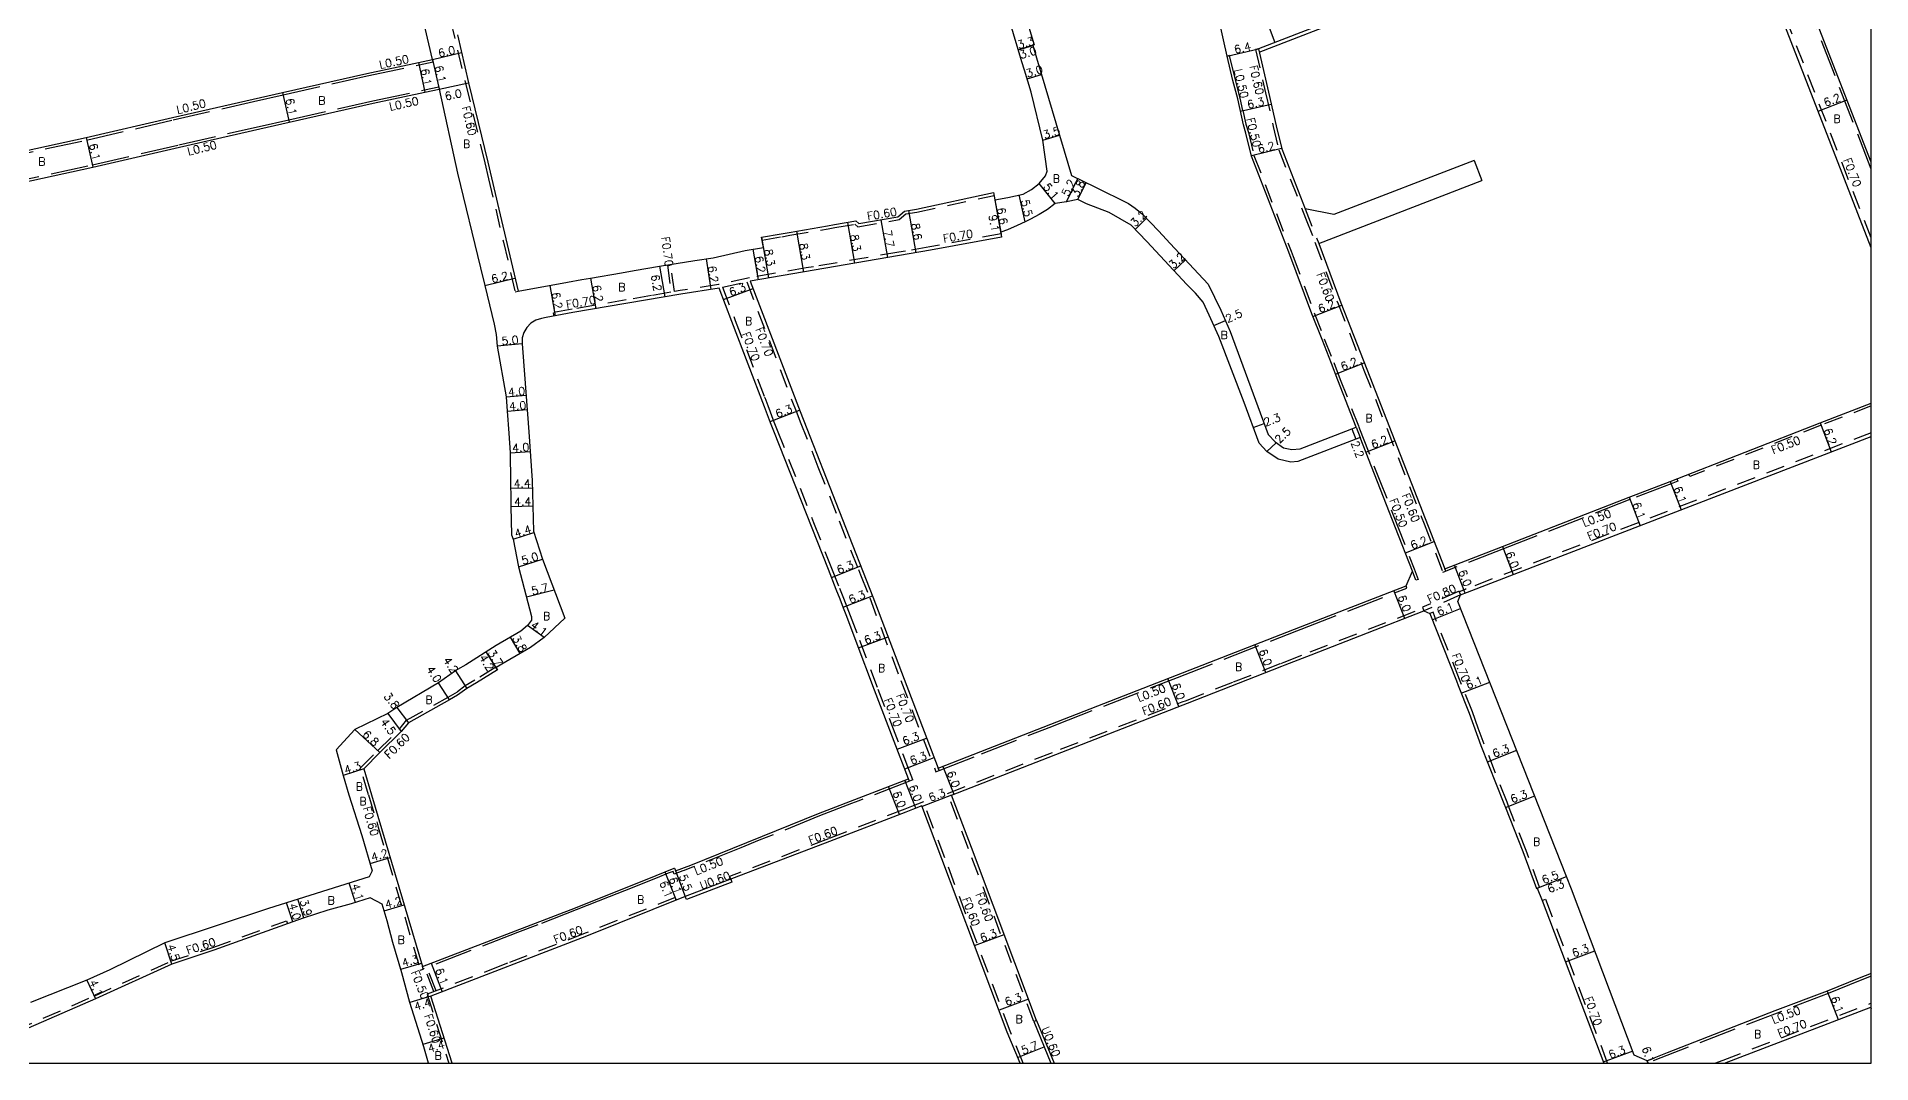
# Model space of a CAD drawing. Header units: metres. Extents: x -4000 to -3199, y -108600 to -108000.
# Drawn here: x -3566.9 to -3200, y -108600 to -108394.6 of the extents above; entities that cross this region are included whole.
import ezdxf

# ---------------------------------------------------------------- set-up
doc = ezdxf.new("R2010")
doc.units = ezdxf.units.M
doc.header["$LTSCALE"] = 2.5
doc.linetypes.add('22320', pattern=[2.5, 1.5, -1])
doc.linetypes.add('22330', pattern=[4, 3, -1])
for name, color, linetype in [('2101000', 175, 'Continuous'), ('2102000', 4, 'Continuous'), ('2102001', 191, 'Continuous'), ('2231000', 4, 'Continuous'), ('2232000', 120, '22320'), ('2233000', 120, '22330'), ('9201100', 215, 'Continuous'), ('9201500', 222, 'Continuous'), ('9202100', 82, 'Continuous'), ('9203500', 155, 'Continuous'), ('999', 7, 'Continuous')]:
    doc.layers.add(name, color=color, linetype=linetype)
doc.styles.add('Dm_Anotation', font='txt.shx', dxfattribs={"bigfont": 'pscdm.shx'})

msp = doc.modelspace()

# ---------------------------------------------------------------- linework, layer by layer
at = {"layer": '2101000'}
for points in [[(-3575.08, -108418.68), (-3557.02, -108414.79), (-3539.73, -108410.78), (-3523.64, -108407.1), (-3517.72, -108405.76), (-3500.89, -108401.97), (-3490.53, -108399.76), (-3487.75, -108399.17), (-3492.15, -108380.32), (-3493.48, -108374.46), (-3496.46, -108361.24), (-3496.51, -108361), (-3500.6, -108343.47), (-3502.76, -108334.34), (-3506.39, -108318.17), (-3508.55, -108308.52), (-3509.53, -108308.75), (-3522.63, -108311.83), (-3545.58, -108317.22), (-3564.93, -108321.79), (-3574.18, -108323.98)], [(-3200, -108419.71), (-3223.61, -108358.99), (-3200, -108349.81)], [(-3200, -108436.82), (-3229.38, -108361.24), (-3252.1, -108370.35), (-3271.42, -108378.05), (-3276.32, -108379.87), (-3276.56, -108379.21), (-3280.54, -108380.75), (-3322.58, -108397.03), (-3320.56, -108405.68), (-3319.04, -108412.44), (-3317.92, -108417.05), (-3313.23, -108429.05)], [(-3482.74, -108394.24), (-3480.52, -108403.84), (-3476.7, -108419.7), (-3474.49, -108429.14), (-3470.64, -108445.51), (-3460.76, -108443.71), (-3457.86, -108443.21), (-3456.12, -108442.92), (-3449.92, -108441.85), (-3447.39, -108441.41), (-3442.36, -108440.55), (-3435.3, -108439.4), (-3431.58, -108438.82), (-3425.24, -108437.4), (-3421.57, -108436.77), (-3421.95, -108434.71), (-3417.99, -108434.03), (-3416.39, -108433.76), (-3408.72, -108432.44), (-3407.37, -108432.21), (-3403.09, -108431.48), (-3402.48, -108431.98), (-3394.68, -108430.65), (-3393.38, -108429.51), (-3390.98, -108429.1), (-3375.56, -108425.78), (-3375.29, -108427.26), (-3372.71, -108426.79), (-3369.63, -108426.1), (-3367.94, -108425.21), (-3366.43, -108423.99), (-3365.12, -108422.44), (-3364.79, -108421.5), (-3365.7, -108415.32), (-3368.03, -108405.74), (-3369.36, -108401.28), (-3369.86, -108399.61), (-3373.94, -108385.92)], [(-3369.67, -108388.71), (-3367.41, -108396.27), (-3367.7, -108396.36), (-3359.95, -108422.39), (-3359.95, -108422.39), (-3355.29, -108424.64), (-3348.55, -108428), (-3347.19, -108428.89), (-3345.73, -108430.11), (-3342.58, -108433.42), (-3341.75, -108434.31), (-3340.19, -108435.98), (-3334.55, -108442.04), (-3332.63, -108444.09), (-3330.1, -108449.29), (-3328.2, -108453.62), (-3320.63, -108474.2), (-3319.22, -108475.67), (-3317.57, -108476.84), (-3315.91, -108477.21), (-3314.2, -108477.08), (-3303.01, -108472.74), (-3306.68, -108463.35), (-3307.98, -108460), (-3309.85, -108455.21), (-3311.86, -108450.06), (-3316.5, -108437.71), (-3323.95, -108418.51), (-3325.06, -108413.91), (-3325.54, -108412.24), (-3326.71, -108407.06), (-3327.66, -108403.4), (-3328.81, -108398.49), (-3330.4, -108391.34)], [(-3637.96, -108440.12), (-3631.02, -108438.39), (-3610.51, -108433.27), (-3589.93, -108428.67), (-3583.76, -108427.14), (-3573.7, -108424.62), (-3555.64, -108420.73), (-3538.37, -108416.72), (-3522.28, -108413.04), (-3516.38, -108411.71), (-3499.58, -108407.93), (-3489.26, -108405.73), (-3486.39, -108405.11), (-3482.74, -108421.9)], [(-3482.74, -108421.9), (-3478.12, -108440.82), (-3477.28, -108444.37), (-3475.39, -108452.09), (-3475.02, -108454.19), (-3474.8, -108456.51), (-3473.01, -108466.66), (-3472.79, -108469.5), (-3472.46, -108473.96), (-3472.18, -108477.86), (-3472.17, -108483.51), (-3472.09, -108487.24), (-3472.05, -108488.57), (-3471.92, -108494.26), (-3471.64, -108495.14), (-3470.53, -108500.64), (-3467.93, -108510.61), (-3467.94, -108511.31), (-3468.75, -108512.43), (-3470.05, -108513.52), (-3474.98, -108516.43), (-3481.09, -108520.27), (-3482.74, -108521.19)], [(-3424.2, -108443.51), (-3414.24, -108469.61), (-3405.78, -108491.18), (-3399.66, -108506.65), (-3393.44, -108523.14), (-3386.61, -108540.95), (-3378.1, -108537.62), (-3364.08, -108532.13), (-3338.94, -108522.35), (-3314.18, -108512.67), (-3293.05, -108504.45), (-3291.76, -108501.52), (-3295.14, -108492.88), (-3298.74, -108483.65), (-3302.21, -108474.79), (-3314.69, -108479.62), (-3316.09, -108479.74), (-3318.6, -108479.16), (-3320.86, -108477.58), (-3322.45, -108475.91), (-3325.44, -108467.79), (-3330.49, -108454.62), (-3332.39, -108450.3), (-3333.61, -108447.72), (-3335.17, -108445.93), (-3336.89, -108444.22), (-3344.91, -108435.61), (-3348.05, -108432.32), (-3352.41, -108429.77), (-3356.95, -108428.06), (-3358.71, -108427.21), (-3360.94, -108427.68), (-3363.23, -108427.95), (-3364.73, -108429.17), (-3366.41, -108430.21), (-3368.14, -108431.09), (-3369.22, -108431.64), (-3370.82, -108432.36), (-3372.72, -108433.27), (-3374.1, -108433.75), (-3373.92, -108434.73), (-3388.16, -108437.34), (-3424.2, -108443.51)], [(-3310.52, -108435.99), (-3306.07, -108447.84), (-3300.9, -108461.1), (-3285.28, -108501.07)], [(-3499.92, -108546.29), (-3489.76, -108580.66), (-3459.16, -108568.86), (-3442.98, -108562.4), (-3439.44, -108560.98), (-3439.35, -108560.95), (-3439.14, -108561.51), (-3436.11, -108560.35), (-3410.54, -108550.05), (-3392.54, -108543.07), (-3393.73, -108539.98), (-3394.21, -108538.74), (-3396.62, -108532.46), (-3399.34, -108525.36), (-3403.02, -108515.6), (-3404.89, -108510.63), (-3405.53, -108508.92), (-3406.23, -108507.16), (-3407.02, -108505.18), (-3408.58, -108501.23), (-3419.47, -108473.55), (-3420.12, -108471.89), (-3421.36, -108468.64), (-3427.85, -108451.61), (-3430.41, -108444.91), (-3438.06, -108446.1), (-3459.68, -108449.82), (-3465.03, -108450.79), (-3465.96, -108450.96), (-3467.08, -108451.31), (-3468.07, -108451.92), (-3468.88, -108452.76), (-3469.47, -108453.77), (-3469.79, -108454.89), (-3469.83, -108456.05), (-3469.67, -108457.76), (-3468.47, -108473.67), (-3467.78, -108483.4), (-3467.53, -108493.53), (-3465.76, -108499.12), (-3461.29, -108510.97), (-3465.44, -108514.84), (-3468.12, -108516.79), (-3473.05, -108519.7), (-3475.03, -108520.83), (-3474.76, -108521.25)], [(-3285.28, -108501.07), (-3273.77, -108496.63), (-3248.45, -108486.75), (-3240.21, -108483.57), (-3210.23, -108471.89), (-3200, -108467.94)], [(-3200, -108582.01), (-3202.43, -108582.96), (-3208.8, -108585.56), (-3219.31, -108589.49), (-3240.82, -108597.93), (-3244.84, -108599.5), (-3247.4, -108598.36), (-3259.93, -108565.18), (-3260.94, -108562.61), (-3282.7, -108507.58), (-3282.14, -108506.29), (-3280.74, -108505.75), (-3200, -108474.59)], [(-3366.95, -108591.4), (-3379.97, -108556.85), (-3383.95, -108546.36), (-3361.9, -108537.72), (-3337.6, -108528.27), (-3336.75, -108527.94), (-3317.86, -108520.55), (-3317.19, -108520.29), (-3312, -108518.26), (-3289.49, -108509.5), (-3288.3, -108510.03), (-3282.98, -108523.47), (-3282.6, -108524.44), (-3280.42, -108529.94), (-3278.09, -108536.39), (-3273.5, -108547.99), (-3273.18, -108548.81), (-3269.68, -108557.65), (-3266.99, -108565), (-3266.8, -108564.93), (-3265.82, -108567.41), (-3253.51, -108600)], [(-3482.74, -108521.19), (-3483.15, -108521.48), (-3486.53, -108523.9), (-3494.86, -108528.83), (-3496.67, -108530.01), (-3503.28, -108533.23), (-3507, -108537.25), (-3505.58, -108542.45), (-3504.47, -108546.29)], [(-3474.76, -108521.25), (-3478.95, -108523.88), (-3480.88, -108525.01), (-3482.74, -108526.36)], [(-3482.74, -108526.36), (-3484.34, -108527.26), (-3492.54, -108531.85), (-3493.99, -108533.63), (-3498.28, -108537.84), (-3501.5, -108541.1), (-3499.92, -108546.29)], [(-3504.47, -108546.29), (-3501.86, -108554.39), (-3499.78, -108561.46), (-3500.44, -108562.69), (-3520.54, -108569.04), (-3541.3, -108575.88), (-3552.25, -108581.27), (-3556.87, -108583.37), (-3568.17, -108587.82)], [(-3370.25, -108600), (-3372.79, -108593.76), (-3385.87, -108559.08), (-3389.88, -108548.48), (-3391.76, -108549.21), (-3393.08, -108549.72), (-3408.37, -108555.65), (-3437.18, -108566.65), (-3456.97, -108574.55), (-3488.06, -108586.54)], [(-3488.54, -108600), (-3489.48, -108596.7), (-3492.26, -108587.86), (-3493.88, -108581.87), (-3495.65, -108575.86), (-3496.83, -108571.48), (-3497.8, -108568.18), (-3500.19, -108566.91), (-3504.02, -108568.12), (-3508.69, -108569.39), (-3513.58, -108570.94), (-3515.7, -108571.71), (-3531.49, -108577.39), (-3539.89, -108580.15), (-3555.17, -108587.1), (-3571.19, -108594.07), (-3570.76, -108600)], [(-3483.83, -108600), (-3488.06, -108586.54)], [(-3229.39, -108600), (-3200.11, -108588.76), (-3200, -108589.04)], [(-3366.95, -108591.4), (-3367.51, -108591.61), (-3364.1, -108600)]]:
    msp.add_lwpolyline(points, dxfattribs=at)
at = {"layer": '2102000'}
for points in [[(-3279.43, -108419.35), (-3307.48, -108430.2), (-3313.23, -108429.05)], [(-3310.52, -108435.99), (-3277.88, -108423.36)]]:
    msp.add_lwpolyline(points, dxfattribs=at)
at = {"layer": '2102001'}
msp.add_lwpolyline([(-3279.43, -108419.35), (-3277.88, -108423.36)], dxfattribs=at)
at = {"layer": '2231000'}
for points in [[(-3322.42, -108397.72), (-3302.78, -108390.12), (-3301.31, -108389.55), (-3280.29, -108381.41), (-3276.33, -108379.87), (-3276.32, -108379.87)], [(-3428.11, -108563.19), (-3427.9, -108563.75), (-3436.96, -108567.21), (-3437.18, -108566.65)], [(-3366.95, -108591.4), (-3363.45, -108600)]]:
    msp.add_lwpolyline(points, dxfattribs=at)
at = {"layer": '2232000'}
for points in [[(-3482.74, -108276.46), (-3508.15, -108282.44), (-3508.94, -108282.63), (-3504.97, -108300.32), (-3503.38, -108307.36), (-3501.22, -108317.01), (-3497.58, -108333.18), (-3495.44, -108342.27), (-3491.34, -108359.84), (-3488.31, -108373.3), (-3486.98, -108379.18), (-3482.74, -108397.32)], [(-3200, -108434.88), (-3228.99, -108360.32), (-3252.36, -108369.7), (-3271.68, -108377.39), (-3276.56, -108379.21)], [(-3482.74, -108397.32), (-3481.11, -108403.97), (-3477.28, -108419.84), (-3476.53, -108423.05), (-3473.56, -108435.7), (-3471.23, -108445.65), (-3470.64, -108445.51)], [(-3322.58, -108397.03), (-3323.16, -108397.17), (-3321.14, -108405.81), (-3319.62, -108412.58), (-3318.49, -108417.23), (-3313.15, -108430.91), (-3311.26, -108435.74), (-3306.63, -108448.06), (-3301.46, -108461.32), (-3290, -108490.63), (-3289.44, -108492.07), (-3285.66, -108501.75), (-3285.1, -108501.54)], [(-3326.16, -108409.49), (-3325.67, -108409.38), (-3325.06, -108412.12), (-3324.58, -108413.78), (-3323.47, -108418.36), (-3316.04, -108437.53), (-3315.63, -108438.6), (-3311.4, -108449.88), (-3309.39, -108455.03), (-3307.52, -108459.82), (-3306.21, -108463.17), (-3302.54, -108472.56), (-3301.74, -108474.61), (-3298.28, -108483.47), (-3294.67, -108492.7), (-3291.39, -108501.09), (-3290.6, -108503.19), (-3291.07, -108503.37), (-3291.76, -108501.52)], [(-3421.84, -108435.3), (-3417.89, -108434.62), (-3416.29, -108434.35), (-3408.62, -108433.03), (-3407.27, -108432.8), (-3403.26, -108432.12), (-3402.65, -108432.62), (-3394.41, -108431.21), (-3393.11, -108430.07), (-3390.86, -108429.69), (-3375.45, -108426.37)], [(-3313.23, -108429.05), (-3310.52, -108435.99)], [(-3374.05, -108434.05), (-3388.28, -108436.65), (-3393.16, -108437.49), (-3394.48, -108437.71), (-3411.58, -108440.64), (-3413, -108440.88), (-3424.33, -108442.83), (-3430.54, -108444.22), (-3438.18, -108445.41), (-3439.36, -108445.61), (-3440.07, -108440.18)], [(-3440.76, -108440.29), (-3440.05, -108445.73), (-3443.92, -108446.4), (-3448.99, -108447.27), (-3459.8, -108449.13), (-3463.64, -108449.83), (-3463.51, -108450.52)], [(-3429.72, -108444.75), (-3424.89, -108443.67), (-3414.9, -108469.87), (-3414.19, -108471.67), (-3410.66, -108480.65), (-3406.43, -108491.44), (-3402.56, -108501.23), (-3402.14, -108502.27), (-3400.31, -108506.9), (-3394.1, -108523.39), (-3387.08, -108541.68), (-3386.43, -108541.42), (-3386.61, -108540.95)], [(-3429.72, -108444.75), (-3427.2, -108451.36), (-3421.34, -108466.73), (-3421.31, -108466.79), (-3420.71, -108468.39), (-3419.47, -108471.63), (-3418.81, -108473.3), (-3411.54, -108491.79), (-3407.93, -108500.97), (-3406.36, -108504.92), (-3405.97, -108505.91), (-3405.58, -108506.91), (-3404.88, -108508.66), (-3404.23, -108510.38), (-3402.36, -108515.36), (-3398.68, -108525.12), (-3395.96, -108532.21), (-3393.55, -108538.49), (-3393.08, -108539.73), (-3391.71, -108543.29), (-3392.36, -108543.54), (-3392.54, -108543.07)], [(-3200, -108468.48), (-3210.05, -108472.36), (-3236.31, -108482.59), (-3236.49, -108482.12)], [(-3303.01, -108472.74), (-3302.21, -108474.79)], [(-3200, -108473.84), (-3280.99, -108505.1), (-3281.21, -108505.18), (-3282.4, -108505.64), (-3282.14, -108506.29)], [(-3282.4, -108505.64), (-3282.43, -108505.55), (-3289.78, -108508.76), (-3289.7, -108508.95)], [(-3282.14, -108506.29), (-3289.49, -108509.5)], [(-3367.51, -108591.61), (-3380.53, -108557.06), (-3384.72, -108546.01), (-3362.12, -108537.17), (-3337.82, -108527.71), (-3336.97, -108527.38), (-3327.53, -108523.68), (-3318.08, -108519.99), (-3317.41, -108519.73), (-3312.22, -108517.7), (-3289.7, -108508.95), (-3289.49, -108509.5)], [(-3266.8, -108564.93), (-3266.33, -108564.76), (-3269.03, -108557.4), (-3272.53, -108548.55), (-3272.85, -108547.74), (-3277.43, -108536.14), (-3278.6, -108532.92), (-3279.77, -108529.68), (-3281.95, -108524.18), (-3282.33, -108523.21), (-3287.65, -108509.77), (-3288.3, -108510.03)], [(-3475.03, -108520.83), (-3475.08, -108520.74), (-3479.26, -108523.37), (-3481.21, -108524.51), (-3482.74, -108525.67)], [(-3500.54, -108546.29), (-3502.18, -108540.93), (-3498.7, -108537.42), (-3494.44, -108533.23), (-3492.94, -108531.38), (-3484.64, -108526.73), (-3482.74, -108525.67)], [(-3500.54, -108546.29), (-3498.89, -108551.71), (-3498.59, -108552.73), (-3490.18, -108581.35), (-3489.62, -108581.14), (-3489.76, -108580.66)], [(-3369.6, -108600), (-3372.24, -108593.54), (-3385.3, -108558.86), (-3389.54, -108547.7), (-3391.98, -108548.65), (-3393.29, -108549.16), (-3408.58, -108555.09), (-3428.33, -108562.63), (-3428.11, -108563.19)], [(-3439, -108567.38), (-3439.22, -108566.82), (-3457.19, -108573.99), (-3472.73, -108579.98), (-3473.93, -108580.45), (-3488.8, -108586.18), (-3484.46, -108600)], [(-3265.82, -108567.41), (-3265.17, -108567.16), (-3252.76, -108600)], [(-3571.11, -108594.03), (-3571.34, -108593.48), (-3555.41, -108586.55), (-3540.11, -108579.59), (-3531.68, -108576.82), (-3516.94, -108571.52), (-3516.73, -108572.08)], [(-3487.46, -108585.66), (-3489.3, -108581.02)], [(-3487, -108585.48), (-3488.84, -108580.84)], [(-3231.3, -108600), (-3229.64, -108599.35), (-3200.37, -108588.11)], [(-3200, -108587.96), (-3200.37, -108588.11)], [(-3200, -108588.71), (-3200.11, -108588.76)]]:
    msp.add_lwpolyline(points, dxfattribs=at)
at = {"layer": '2233000'}
for points in [[(-3200, -108421.08), (-3224.07, -108359.17), (-3224.32, -108358.52), (-3223.86, -108358.34)], [(-3585.61, -108421.83), (-3574.97, -108419.16), (-3556.91, -108415.28), (-3539.62, -108411.27), (-3523.53, -108407.58), (-3517.61, -108406.25), (-3500.78, -108402.46), (-3490.42, -108400.25), (-3487.64, -108399.66), (-3487.75, -108399.17)], [(-3325.67, -108409.38), (-3326.22, -108406.94), (-3327.18, -108403.27), (-3328.32, -108398.37), (-3328.81, -108398.49)], [(-3637.96, -108440.12), (-3638.08, -108439.64), (-3631.14, -108437.9), (-3610.63, -108432.78), (-3590.05, -108428.19), (-3583.88, -108426.65), (-3573.81, -108424.13), (-3555.75, -108420.25), (-3538.48, -108416.24), (-3522.39, -108412.56), (-3516.48, -108411.22), (-3499.69, -108407.44), (-3489.36, -108405.24), (-3486.49, -108404.62), (-3486.39, -108405.11)], [(-3238.87, -108483.05), (-3238.69, -108483.51), (-3240.03, -108484.04), (-3248.27, -108487.22), (-3273.59, -108497.1), (-3285.1, -108501.54), (-3285.28, -108501.07)], [(-3386.43, -108541.42), (-3377.92, -108538.09), (-3363.89, -108532.6), (-3362.78, -108532.16), (-3338.76, -108522.82), (-3314.9, -108513.48), (-3314, -108513.13), (-3292.87, -108504.92), (-3293.05, -108504.45)], [(-3392.36, -108543.54), (-3402.49, -108547.47), (-3403.98, -108548.05), (-3410.35, -108550.52), (-3422.42, -108555.38), (-3426.1, -108556.86), (-3435.93, -108560.82), (-3437.44, -108561.4), (-3437.66, -108561.48), (-3439.43, -108562.15), (-3439.64, -108561.6), (-3440.18, -108561.82), (-3440.58, -108561.98), (-3442.8, -108562.86), (-3449.35, -108565.48), (-3452.44, -108566.71), (-3458.98, -108569.32), (-3466.69, -108572.3), (-3470.72, -108573.85), (-3489.62, -108581.14)], [(-3200, -108582.55), (-3202.24, -108583.42), (-3208.62, -108586.03), (-3244.69, -108599.88), (-3244.84, -108599.5)]]:
    msp.add_lwpolyline(points, dxfattribs=at)
at = {"layer": '9201100'}
for points in [[(-3321.25, -108390.62), (-3319.27, -108395.75)], [(-3367.41, -108396.27), (-3370.58, -108397.21)], [(-3370.58, -108397.21), (-3367.7, -108396.36)], [(-3490.53, -108399.76), (-3489.26, -108405.73)], [(-3487.75, -108399.17), (-3481.91, -108397.8)], [(-3487.75, -108399.17), (-3486.39, -108405.11)], [(-3328.81, -108398.49), (-3322.58, -108397.03)], [(-3486.39, -108405.11), (-3480.52, -108403.84)], [(-3368.84, -108403.05), (-3365.96, -108402.2)], [(-3517.72, -108405.76), (-3516.38, -108411.71)], [(-3210.63, -108409.49), (-3204.85, -108407.24)], [(-3326.16, -108409.49), (-3320.01, -108408.11)], [(-3557.02, -108414.79), (-3555.64, -108420.73)], [(-3365.7, -108415.32), (-3362.35, -108414.32)], [(-3323.98, -108418.38), (-3317.95, -108416.92)], [(-3375.56, -108425.78), (-3373.92, -108434.73)], [(-3363.23, -108427.95), (-3366.43, -108423.99)], [(-3360.94, -108427.68), (-3358.67, -108423)], [(-3358.71, -108427.21), (-3357.05, -108423.79)], [(-3392.55, -108429.37), (-3391.1, -108437.85)], [(-3375.29, -108427.26), (-3374.1, -108433.75)], [(-3369.22, -108431.64), (-3370.42, -108426.27)], [(-3404.74, -108431.76), (-3403.34, -108439.94)], [(-3398.05, -108431.22), (-3396.75, -108438.81)], [(-3344.94, -108430.94), (-3347.25, -108433.15)], [(-3421.93, -108434.7), (-3420.53, -108442.88)], [(-3414.94, -108433.51), (-3413.54, -108441.69)], [(-3442.36, -108440.55), (-3441.31, -108446.66)], [(-3433.01, -108439.04), (-3432.06, -108445.17)], [(-3423.66, -108437.13), (-3422.61, -108443.24)], [(-3337.14, -108439.26), (-3339.48, -108441.44)], [(-3477.28, -108444.37), (-3471.25, -108442.95)], [(-3456.12, -108442.92), (-3455.07, -108449.03)], [(-3464.29, -108444.36), (-3463.18, -108450.46)], [(-3429.53, -108447.22), (-3423.64, -108444.97)], [(-3331.47, -108452.39), (-3329.18, -108451.38)], [(-3311.66, -108450.57), (-3305.89, -108448.31)], [(-3469.83, -108456.05), (-3474.8, -108456.51)], [(-3307.16, -108462.1), (-3301.39, -108459.85)], [(-3473.01, -108466.64), (-3469.02, -108466.34)], [(-3472.79, -108469.5), (-3468.8, -108469.2)], [(-3420.24, -108471.57), (-3414.35, -108469.32)], [(-3323.59, -108472.81), (-3321.43, -108472.02)], [(-3303.91, -108473.09), (-3303.12, -108475.14)], [(-3210.23, -108471.89), (-3208, -108477.67)], [(-3320.86, -108477.58), (-3319.05, -108475.85)], [(-3301.07, -108477.7), (-3295.29, -108475.44)], [(-3472.18, -108477.86), (-3468.19, -108477.58)], [(-3240.21, -108483.57), (-3238.02, -108489.26)], [(-3472.14, -108484.96), (-3467.74, -108484.85)], [(-3248.45, -108486.75), (-3246.25, -108492.44)], [(-3472.05, -108488.57), (-3467.66, -108488.47)], [(-3471.64, -108495.14), (-3467.45, -108493.81)], [(-3293.18, -108497.87), (-3287.41, -108495.62)], [(-3470.53, -108500.64), (-3465.76, -108499.12)], [(-3273.77, -108496.63), (-3271.61, -108502.23)], [(-3407.96, -108502.8), (-3402.1, -108500.48)], [(-3281.2, -108505.93), (-3283.36, -108500.33)], [(-3463.42, -108505.32), (-3468.94, -108506.76)], [(-3405.6, -108508.75), (-3399.74, -108506.44)], [(-3293.32, -108511), (-3295.5, -108505.4)], [(-3287.8, -108511.28), (-3282.13, -108509.03)], [(-3465.44, -108514.84), (-3468.75, -108512.43)], [(-3475.03, -108520.83), (-3477, -108517.7)], [(-3474.76, -108521.25), (-3477, -108517.7)], [(-3470.19, -108518.01), (-3472.12, -108514.74)], [(-3402.54, -108516.88), (-3396.64, -108514.65)], [(-3321.09, -108521.81), (-3323.27, -108516.22)], [(-3484.34, -108527.26), (-3486.53, -108523.9)], [(-3483.15, -108521.48), (-3480.88, -108525.01)], [(-3338.51, -108528.62), (-3340.69, -108523.03)], [(-3281.99, -108525.97), (-3276.32, -108523.72)], [(-3496.67, -108530.01), (-3493.99, -108533.63)], [(-3494.86, -108528.83), (-3492.54, -108531.85)], [(-3503.28, -108533.23), (-3498.28, -108537.84)], [(-3394.8, -108537.18), (-3388.92, -108534.93)], [(-3393.3, -108541.1), (-3387.42, -108538.84)], [(-3276.78, -108539.69), (-3270.92, -108537.37)], [(-3501.5, -108541.1), (-3505.58, -108542.45)], [(-3391.11, -108548.95), (-3393.28, -108543.36)], [(-3385.68, -108540.59), (-3383.49, -108546.18)], [(-3394.35, -108550.21), (-3396.52, -108544.62)], [(-3383.95, -108546.36), (-3389.84, -108548.59)], [(-3273.18, -108548.81), (-3267.32, -108546.49)], [(-3500.21, -108559.99), (-3496.18, -108558.8)], [(-3441.26, -108561.71), (-3439, -108567.38)], [(-3439.35, -108560.95), (-3437.18, -108566.65)], [(-3439.14, -108561.51), (-3437.18, -108566.65)], [(-3503.16, -108567.85), (-3504.39, -108563.94)], [(-3266.99, -108565), (-3260.94, -108562.61)], [(-3266.8, -108564.93), (-3260.94, -108562.61)], [(-3515.7, -108571.71), (-3516.91, -108567.9)], [(-3513.5, -108570.91), (-3514.67, -108567.19)], [(-3497.42, -108569.48), (-3493.39, -108568.3)], [(-3539.89, -108580.15), (-3541.3, -108575.88)], [(-3379.33, -108576.42), (-3373.43, -108574.2)], [(-3494.09, -108581.16), (-3489.97, -108579.95)], [(-3488.01, -108579.98), (-3485.81, -108585.67)], [(-3261.18, -108579.69), (-3255.29, -108577.47)], [(-3556.87, -108583.37), (-3555.17, -108587.1)], [(-3488.06, -108586.54), (-3492.26, -108587.86)], [(-3368.55, -108587.17), (-3374.44, -108589.39)], [(-3208.8, -108585.56), (-3206.61, -108591.26)], [(-3489.64, -108596.19), (-3485.44, -108594.87)], [(-3370.73, -108598.83), (-3365.45, -108596.68)], [(-3247.71, -108597.54), (-3253.6, -108599.77)], [(-3244.84, -108599.5), (-3244.65, -108600)]]:
    msp.add_lwpolyline(points, dxfattribs=at)
at = {"layer": '999'}
msp.add_lwpolyline([(-4000, -108000), (-4000, -108600), (-3200, -108600), (-3200, -108000)], close=True, dxfattribs=at)

# ---------------------------------------------------------------- texts
at = {"layer": '9201500', "style": 'Dm_Anotation'}
for s, rotation, p in [('6.0', 13.1832, (-3486.41, -108398.75)), ('3.3', 16.5897, (-3370.52, -108397.09)), ('6.4', 13.131, (-3327.23, -108398.02)), ('3.0', 16.5897, (-3370.05, -108399.07)), ('6.1', 282.0455, (-3490.13, -108401.16)), ('6.1', 282.9149, (-3487.33, -108400.56)), ('3.0', 16.5897, (-3368.79, -108402.82)), ('6.1', 282.694, (-3517.15, -108407.12)), ('6.0', 12.237, (-3485.11, -108407.36)), ('6.3', 12.6718, (-3324.63, -108409.04)), ('6.2', 21.2453, (-3209.17, -108408.65)), ('3.5', 16.5897, (-3365.36, -108415.09)), ('6.1', 283.072, (-3556.45, -108416.15)), ('6.2', 13.6513, (-3322.5, -108417.92)), ('5.1', 308.9843, (-3365.73, -108424.7)), ('5.2', 64.1398, (-3360.58, -108426.7)), ('3.8', 64.1398, (-3358.65, -108426.86)), ('6.6', 280.3818, (-3374.88, -108428.95)), ('5.5', 282.6385, (-3370.07, -108427.41)), ('3.2', 43.6359, (-3347.24, -108432.77)), ('8.6', 279.7139, (-3391.99, -108432.05)), ('9.1', 280.3818, (-3376.53, -108430.38)), ('8.3', 279.7139, (-3414.4, -108436.04)), ('8.3', 279.7139, (-3404.2, -108434.3)), ('7.7', 279.7139, (-3397.56, -108433.46)), ('6.2', 279.7139, (-3423.3, -108438.63)), ('8.3', 279.7139, (-3421.39, -108437.24)), ('3.2', 42.9489, (-3339.57, -108441.15)), ('6.2', 13.2286, (-3475.8, -108443.92)), ('6.2', 279.7561, (-3444.05, -108442.31)), ('6.2', 278.8573, (-3432.68, -108440.55)), ('6.3', 20.8701, (-3428.08, -108446.56)), ('6.2', 280.3298, (-3463.92, -108445.85)), ('6.2', 279.7561, (-3455.76, -108444.42)), ('6.2', 21.3172, (-3310.27, -108449.91)), ('2.5', 23.7589, (-3328.73, -108451.9)), ('5.0', 5.2608, (-3473.88, -108456.32)), ('6.2', 21.3172, (-3305.76, -108461.45)), ('4.0', 4.3163, (-3472.58, -108466.51)), ('4.0', 4.3163, (-3472.36, -108469.37)), ('6.3', 20.8701, (-3418.79, -108470.91)), ('2.3', 20.188, (-3321.16, -108472.59)), ('2.5', 43.645, (-3318.39, -108476.1)), ('6.2', 291.1052, (-3209.58, -108473.29)), ('4.0', 4.0638, (-3471.75, -108477.73)), ('2.2', 291.1551, (-3304.11, -108475.86)), ('6.2', 21.3449, (-3299.67, -108477.04)), ('4.4', 1.366, (-3471.5, -108484.84)), ('4.4', 1.366, (-3471.42, -108488.46)), ('6.1', 291.1052, (-3247.82, -108488.1)), ('6.1', 291.1052, (-3239.58, -108484.93)), ('4.4', 17.6001, (-3471.06, -108494.85)), ('6.2', 21.3449, (-3291.79, -108497.22)), ('5.0', 17.6001, (-3469.66, -108500.26)), ('6.0', 291.1052, (-3273.16, -108497.94)), ('6.3', 21.6017, (-3406.51, -108502.12)), ('6.0', 291.1052, (-3282.61, -108501.59)), ('5.7', 14.5613, (-3467.71, -108506.34)), ('6.3', 21.6017, (-3404.16, -108508.08)), ('6.0', 291.2385, (-3294.74, -108506.66)), ('6.1', 21.5747, (-3286.51, -108510.49)), ('4.1', 324.0528, (-3468.3, -108512.64)), ('6.3', 20.643, (-3401.08, -108516.22)), ('3.7', 302.1526, (-3476.76, -108517.89)), ('3.8', 300.5677, (-3471.86, -108514.98)), ('6.0', 291.3674, (-3322.52, -108517.47)), ('4.0', 303.0955, (-3489.04, -108521.15)), ('4.2', 303.0955, (-3485.68, -108519.32)), ('4.2', 302.1526, (-3478.49, -108518.81)), ('6.0', 291.2609, (-3339.93, -108524.28)), ('6.1', 21.5747, (-3280.7, -108525.18)), ('3.8', 307.57, (-3497.58, -108526.6)), ('4.5', 306.531, (-3498.24, -108531.73)), ('6.8', 317.3116, (-3501.88, -108534.38)), ('6.3', 20.9885, (-3393.41, -108536.38)), ('4.3', 18.3536, (-3505.09, -108542.18)), ('6.3', 20.9885, (-3391.91, -108540.3)), ('6.3', 21.5747, (-3275.39, -108538.87)), ('6.0', 291.383, (-3384.92, -108541.84)), ('6.0', 291.2021, (-3395.76, -108545.87)), ('6.0', 291.2021, (-3392.52, -108544.61)), ('6.3', 20.7581, (-3388.18, -108547.69)), ('6.3', 21.5747, (-3271.79, -108547.99)), ('4.2', 16.3755, (-3499.76, -108559.59)), ('6.5', 21.5747, (-3265.51, -108564.15)), ('4.1', 287.5343, (-3504.01, -108564.33)), ('6.1', 291.7621, (-3442.39, -108563.87)), ('6.1', 290.8978, (-3440.52, -108563.08)), ('5.5', 290.8978, (-3438.48, -108562.53)), ('6.3', 21.5747, (-3264.39, -108565.97)), ('4.0', 287.5343, (-3516.54, -108568.24)), ('3.9', 287.5343, (-3514.32, -108567.49)), ('4.2', 16.3755, (-3496.97, -108569.09)), ('6.3', 20.6498, (-3377.91, -108575.78)), ('6.3', 20.6881, (-3259.52, -108578.8)), ('4.5', 288.2252, (-3540.84, -108576.46)), ('4.3', 16.3755, (-3493.6, -108580.76)), ('4.1', 294.4523, (-3556.44, -108583.71)), ('6.1', 291.0883, (-3487.24, -108581.28)), ('4.4', 17.4572, (-3491.13, -108589.47)), ('6.3', 20.6498, (-3372.93, -108588.56)), ('6.1', 291.0115, (-3208.17, -108586.92)), ('4.4', 17.4572, (-3488.41, -108597.9)), ('5.7', 22.1646, (-3369.61, -108598.27)), ('6.3', 20.6881, (-3252.19, -108599.13)), ('6.1', 291.2411, (-3245.91, -108596.98))]:
    msp.add_text(s, height=1.6, rotation=rotation, dxfattribs=at).set_placement(p)
at = {"layer": '9202100', "style": 'Dm_Anotation'}
for p in [(-3510.6, -108408.18), (-3207.59, -108411.83), (-3481.63, -108416.86), (-3566.59, -108420.4), (-3363.7, -108423.81), (-3450.59, -108445.52), (-3425.22, -108452.31), (-3330.13, -108455.09), (-3301.18, -108471.74), (-3223.72, -108481.06), (-3465.64, -108511.31), (-3398.62, -108521.73), (-3327.26, -108521.48), (-3489.18, -108528.06), (-3503.1, -108545.44), (-3502.36, -108548.38), (-3267.63, -108556.47), (-3508.72, -108568.2), (-3446.82, -108568.04), (-3494.72, -108576.09), (-3371.15, -108591.96), (-3223.46, -108594.97), (-3487.33, -108599.26)]:
    msp.add_text('B', height=1.6, dxfattribs=at).set_placement(p)
at = {"layer": '9203500', "style": 'Dm_Anotation'}
for s, rotation, p in [('L0.50', 12.0463, (-3498.19, -108401.04)), ('L0.50', 283.131, (-3327.46, -108401.24)), ('F0.60', 283.131, (-3324.38, -108400.52)), ('L0.50', 14.024, (-3538.71, -108410.09)), ('L0.50', 12.0471, (-3496.21, -108409.42)), ('F0.60', 283.2286, (-3481.88, -108408.68)), ('F0.50', 283.6513, (-3324.99, -108411.01)), ('L0.50', 14.024, (-3536.54, -108418.38)), ('F0.70', 291.2453, (-3205.63, -108419.25)), ('F0.60', 9.7139, (-3400.71, -108431.37)), ('F0.70', 10.3818, (-3385.47, -108435.83)), ('F0.70', 277.4519, (-3441.96, -108434.73)), ('F0.60', 290.5841, (-3310.99, -108442.12)), ('F0.70', 9.7561, (-3460.91, -108449.02)), ('F0.70', 290.8701, (-3425.88, -108454.05)), ('F0.70', 290.8701, (-3423.2, -108453.12)), ('F0.50', 21.2833, (-3219.61, -108478.15)), ('F0.50', 291.3449, (-3296.4, -108487.34)), ('F0.60', 291.3449, (-3293.92, -108486.32)), ('L0.50', 21.1052, (-3257.41, -108492.73)), ('F0.70', 21.1052, (-3256.42, -108495.38)), ('F0.80', 23.6175, (-3288.37, -108508)), ('F0.70', 291.5747, (-3283.9, -108518.32)), ('L0.50', 21.2609, (-3346.5, -108527.73)), ('F0.70', 291.4751, (-3397.52, -108527.26)), ('F0.70', 291.6017, (-3395.08, -108526.39)), ('F0.60', 21.2609, (-3345.46, -108530.38)), ('F0.60', 44.5229, (-3496.42, -108539.18)), ('F0.60', 286.3755, (-3501.7, -108548.9)), ('F0.60', 20.8978, (-3412.19, -108556.2)), ('L0.50', 21.9368, (-3434.97, -108562.37)), ('U0.60', 20.8978, (-3433.89, -108565.28)), ('F0.60', 290.6498, (-3381.85, -108567.1)), ('F0.60', 290.6498, (-3379.16, -108566.16)), ('F0.60', 21.0883, (-3463.15, -108576.07)), ('F0.60', 18.2252, (-3536.68, -108578.24)), ('F0.50', 291.5909, (-3492.08, -108581.75)), ('F0.70', 290.6881, (-3257.41, -108587)), ('F0.60', 287.4572, (-3489.41, -108590.41)), ('L0.50', 21.0115, (-3219.55, -108592.14)), ('U0.60', 292.1582, (-3366.01, -108593.06)), ('F0.70', 21.0115, (-3218.36, -108594.85))]:
    msp.add_text(s, height=1.6, rotation=rotation, dxfattribs=at).set_placement(p)

doc.saveas('drawing.dxf')
